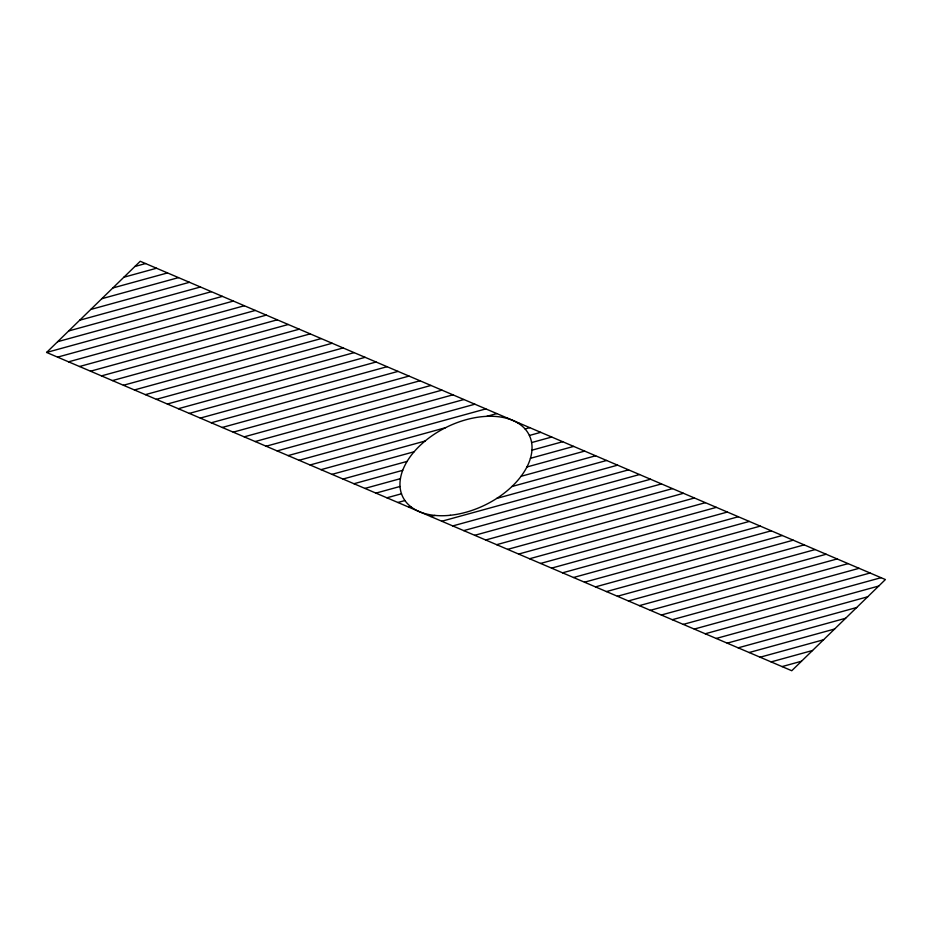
<?xml version="1.0" encoding="UTF-8"?>
<svg xmlns="http://www.w3.org/2000/svg" width="932" height="932" viewBox="0 0 932 932"><rect width="100%" height="100%" fill="white"/><g stroke="black" fill="none" stroke-linecap="round" stroke-linejoin="round"><path stroke-width="1.4" d="M46.6 352.447L140.243 261.275L885.4 579.553L791.757 670.725L46.6 352.447L233.384 301.059M134.884 266.482L145.567 263.546M123.851 277.235L156.541 268.241M112.807 287.976L167.515 272.925M101.774 298.718L178.501 277.62M90.742 309.471L189.476 282.303M79.709 320.212L200.45 286.998M68.665 330.953L211.424 291.681M57.633 341.695L222.41 296.376M57.574 357.131L244.359 305.743M68.56 361.826L255.333 310.438M79.535 366.509L266.319 315.121M90.509 371.204L277.293 319.816M101.483 375.887L288.268 324.499M112.469 380.582L299.242 329.194M123.443 385.265L310.228 333.877M134.418 389.949L321.202 338.572M145.392 394.644L332.176 343.256M156.378 399.327L343.151 347.951M167.352 404.022L354.137 352.634M178.327 408.705L365.111 357.329M189.301 413.4L376.085 362.012M200.287 418.084L387.06 366.707M211.261 422.779L398.046 371.39M222.235 427.462L409.02 376.074M233.21 432.157L419.994 380.769M244.196 436.84L430.968 385.452M255.17 441.535L441.954 390.147M266.144 446.218L452.929 394.83M277.119 450.913L463.903 399.525M288.105 455.597L474.877 404.208M299.079 460.28L485.863 408.903M310.053 464.975L445.496 427.718M486.842 416.336L496.838 413.587M321.027 469.658L425.062 441.046M507.206 418.445L507.812 418.282M332.013 474.353L414.111 451.764M518.11 423.151L518.798 422.965M342.988 479.036L407.098 461.398M525.066 428.953L529.772 427.66M353.962 483.731L402.717 470.322M529.388 435.465L540.746 432.343M364.936 488.415L400.434 478.652M531.613 442.572L551.721 437.026M375.922 493.11L400.038 486.469M531.951 450.179L562.707 441.721M386.897 497.793L401.494 493.774M530.425 458.311L573.681 446.405M397.871 502.488L404.942 500.542M526.918 466.979L584.655 451.1M408.845 507.171L410.767 506.647M521.046 476.31L595.63 455.783M511.913 486.527L606.616 460.478M430.805 516.549L434.918 515.419M496.768 498.399L617.59 465.161M441.78 521.244L628.564 469.856M452.754 525.928L639.538 474.539M463.74 530.611L650.524 479.234M474.714 535.306L661.499 483.918M485.688 539.989L672.473 488.613M496.663 544.684L683.447 493.296M507.649 549.367L694.433 497.991M518.623 554.062L705.408 502.674M529.597 558.746L716.382 507.358M540.583 563.441L727.356 512.052M551.558 568.124L738.342 516.736M562.532 572.819L749.316 521.431M573.506 577.502L760.291 526.114M584.492 582.197L771.265 530.809M595.466 586.88L782.251 535.492M606.441 591.575L793.225 540.187M617.415 596.259L804.199 544.87M628.401 600.942L815.174 549.565M639.375 605.637L826.16 554.249M650.35 610.32L837.134 558.944M661.324 615.015L848.108 563.627M672.31 619.698L859.083 568.322M683.284 624.393L870.069 573.005M694.258 629.077L881.043 577.689M705.233 633.772L878.748 586.03M716.219 638.455L867.715 596.783M727.193 643.15L856.671 607.524M738.167 647.833L845.639 618.266M749.142 652.528L834.606 629.018M760.128 657.211L823.573 639.76M771.102 661.906L812.529 650.501M782.076 666.59L801.497 661.242M450.261 515.279A70.354 43.408 -26 0 0 529.411 435.524A70.354 43.408 -26 0 0 418.328 447.197A70.354 43.408 -26 0 0 450.261 515.279"/></g></svg>
